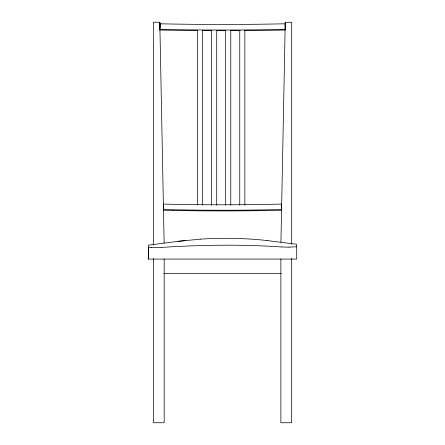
<?xml version="1.0" encoding="UTF-8"?>
<svg xmlns="http://www.w3.org/2000/svg" width="445" height="445" viewBox="0 0 445 445"><rect width="100%" height="100%" fill="white"/><g stroke="black" fill="none" stroke-linecap="round" stroke-linejoin="round"><path stroke-width="0.67" d="M280.934 242.308L285.251 22.25L291.703 22.25L291.703 244.394M172.96 210.435A360.606 52.054 0 0 0 271.945 210.435L281.435 210.224L281.346 204.094A358.486 51.748 0 0 1 163.554 204.094L163.332 210.224L172.96 210.435M163.332 210.224L163.554 204.094M244.277 30.605A428.696 61.883 0 0 0 275.099 30.221L285.173 30.021L285.078 23.791A425.843 61.471 0 0 1 160.078 23.791L159.844 30.015L170.062 30.216A428.696 61.883 0 0 0 197.597 30.577M159.844 30.015L160.083 23.791M267.028 240.545L296.693 244.261L296.715 259.068L148.285 259.068L148.369 247.659M296.693 246.764L289.05 247.147M200.278 239.154L178.033 241.346L148.369 245.162L148.369 259.068M178.033 241.351L185.448 240.5M200.278 239.149C222.511 237.736 244.884 238.047 267.028 240.539M161.246 247.42C201.401 244.861 241.696 244.266 281.863 246.981M164.138 243.003L159.811 22.25L153.358 22.25L153.358 245.084M281.579 210.201L281.902 210.201M163.877 273.58L281.179 273.58M151.617 247.548L148.369 247.264M281.346 204.094L281.435 210.224M291.703 258.462L291.703 422.75L280.878 422.75L280.878 259.068M285.251 22.25L285.251 23.591M244.856 30.21L244.856 205.106M239.755 30.21L239.755 205.106M230.783 30.21L230.783 205.106M225.682 30.21L225.682 205.106M216.709 30.21L216.709 205.106M211.609 30.21L211.609 205.106M202.642 30.21L202.642 205.106M197.541 30.21L197.541 205.106M164.177 259.068L164.177 422.75L153.358 422.75L153.358 258.462M159.811 22.25L159.811 23.591M161.079 247.459A17.527 0.829 -2.6 0 1 151.378 247.57M288.983 247.142A18.579 1.074 2.8 0 1 281.841 246.969M281.351 209.528A358.486 51.748 0 0 1 163.554 209.528M285.084 29.364A425.843 61.471 0 0 1 160.078 29.364M240.333 30.633A428.696 61.883 0 0 1 230.471 30.672M225.871 30.683A428.696 61.883 0 0 1 216.659 30.677M212.059 30.666A428.696 61.883 0 0 1 202.197 30.616"/></g></svg>
